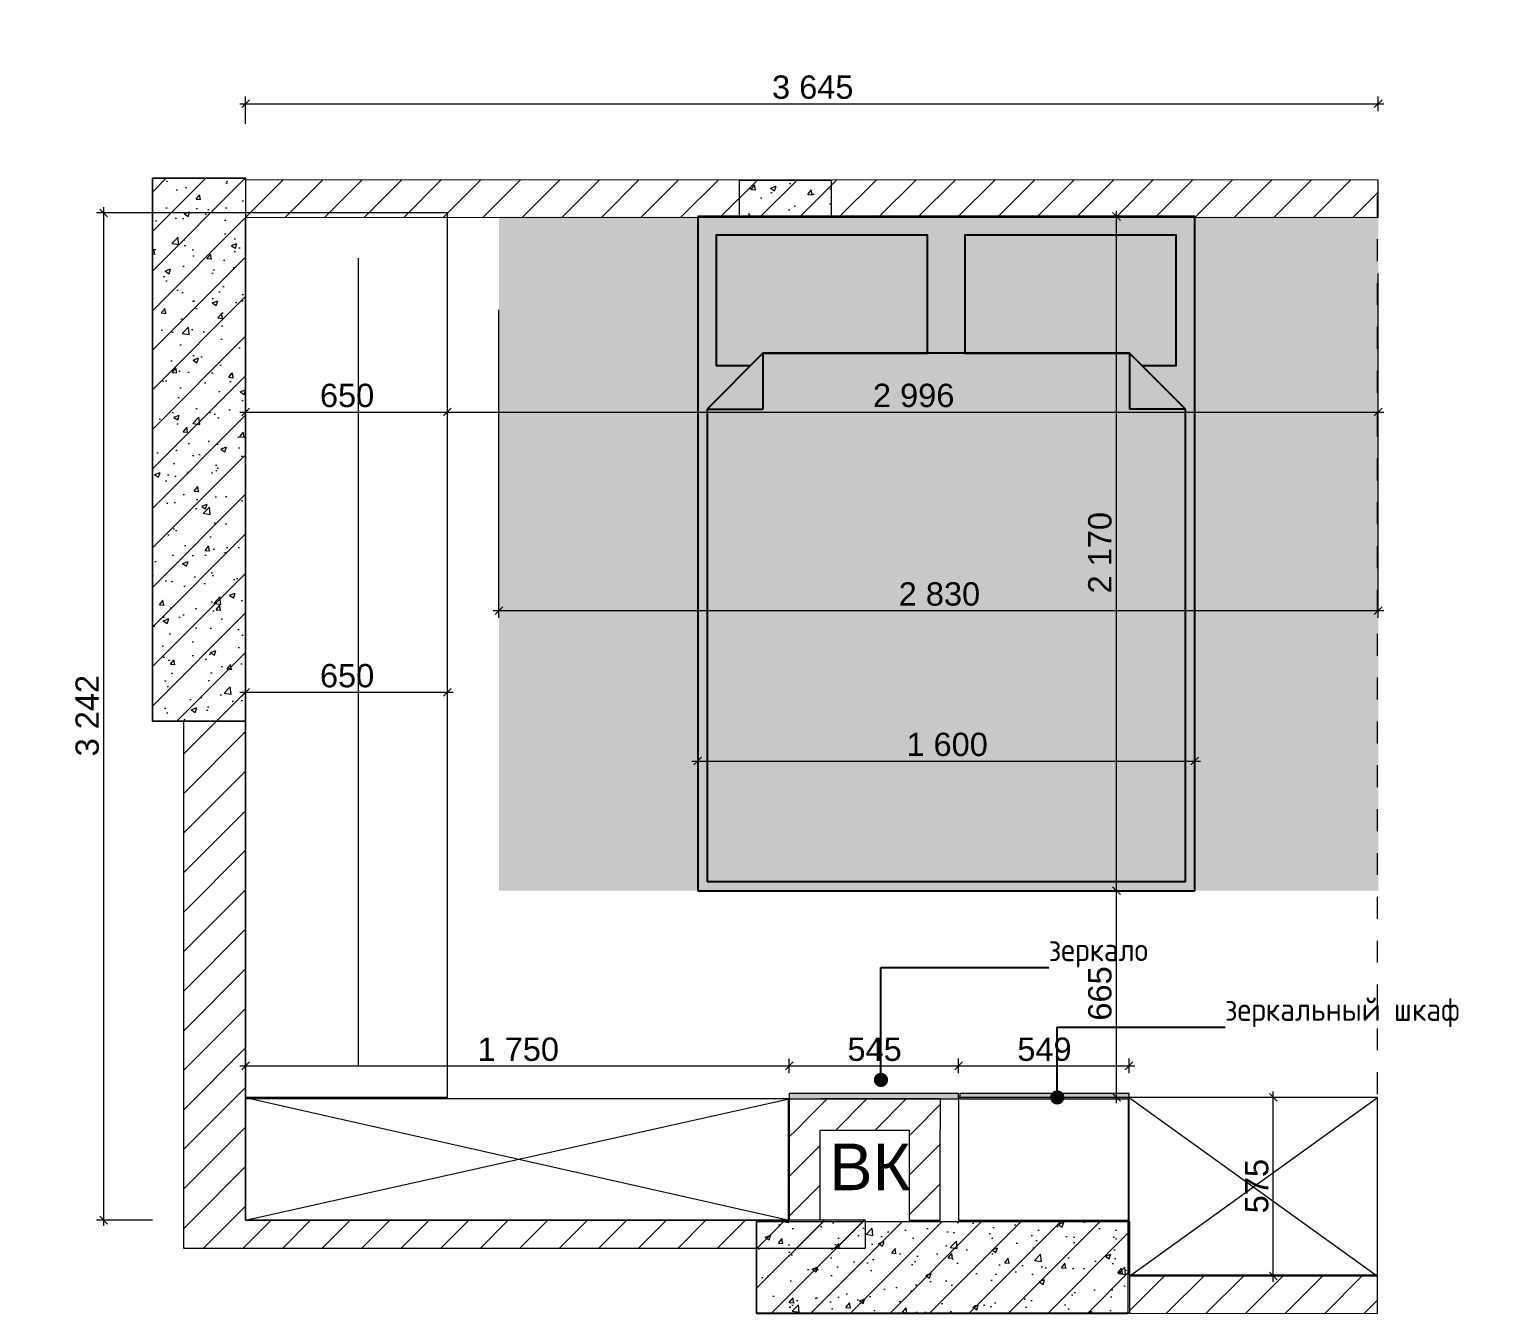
# Model space of a CAD drawing. Header units: millimetres. Extents: x 2336463 to 2579121, y 595385 to 778077.
# Drawn here: x 2501519 to 2506285, y 675230 to 679362 of the extents above; entities that cross this region are included whole.
import ezdxf

# ---------------------------------------------------------------- set-up
doc = ezdxf.new("R2010")
doc.units = ezdxf.units.MM
doc.header["$MEASUREMENT"] = 0
doc.linetypes.add('короткая штриховая', pattern=[141.111111, 70.555556, -70.555556])
for name, color, linetype in [('+возводимые стены', 7, 'Continuous'), ('1 Планировка размеры', 7, 'Continuous'), ('Интерьер - Мебель', 7, 'Continuous'), ('сит план', 7, 'Continuous')]:
    doc.layers.add(name, color=color, linetype=linetype)
for name, color, linetype, lineweight in [('+возводимые стены_Ном._пера__1', 7, 'Continuous', 13), ('+возводимые стены_Ном._пера__5', 5, 'Continuous', 13), ('+комнаты_Ном._пера__100', 2, 'Continuous', 5), ('1 Планировка_Ном._пера__1', 7, 'Continuous', 13), ('Интерьер - Мебель_Ном._пера__1', 7, 'Continuous', 13), ('Интерьер - Мебель_Ном._пера__101', 252, 'Continuous', 5), ('сит план_Ном._пера__1', 7, 'Continuous', 13)]:
    doc.layers.add(name, color=color, linetype=linetype, lineweight=lineweight)
for name, color, linetype, lineweight, true_color in [('+возводимые стены_Ном._пера__102', 7, 'Continuous', 5, 0xcccccc), ('+возводимые стены_Ном._пера__169', 7, 'Continuous', 5, 0x68b353), ('1 Планировка размеры_Ном._пера__242', 7, 'Continuous', 13, 0x1b55b5), ('Интерьер - Мебель_Ном._пера__62', 7, 'Continuous', 25, 0xaaaaaa), ('сит план_Ном._пера__87', 7, 'Continuous', 20, 0x6a6a6a)]:
    doc.layers.add(name, color=color, linetype=linetype, lineweight=lineweight, true_color=true_color)
doc.styles.add('СГЕНЕРИР_СТИЛЬ_1', font='arial.ttf')
doc.styles.add('СГЕНЕРИР_СТИЛЬ_3', font='isocp.shx')
doc.linetypes.add('вешало', pattern='A,0,[1,Р”РёР·Р°Р№РЅ РїСЂРѕРµРєС‚ СЂР°Р±РѕС‡РёР№1.Shx,S=9.52381,R=0,X=0,Y=0],-1200,0', length=1200)
doc.dimstyles.new('СГЕНЕРИР_СТИЛЬ__1', dxfattribs={"dimtxt": 75, "dimasz": 23.75, "dimexe": 0.18, "dimexo": 300, "dimgap": 0, "dimtad": 1, "dimtih": 1, "dimtoh": 1, "dimdec": 0, "dimzin": 0, "dimdsep": 46, "dimtxsty": 'СГЕНЕРИР_СТИЛЬ_1', "dimblk": 'ARROWHEAD_6', "dimblk1": 'ARROWHEAD_6', "dimblk2": 'ARROWHEAD_6', "dimcen": 0.09, "dimclrd": 256, "dimclre": 256, "dimclrt": 256, "dimazin": 0, "dimtfac": 1, "dimtdec": 4, "dimtmove": 0, "dimatfit": 3, "dimfxl": 0, "dimtolj": 1, "dimtzin": 0, "dimarcsym": 0})
doc.dimstyles.new('СГЕНЕРИР_СТИЛЬ__11', dxfattribs={"dimtxt": 0.18, "dimasz": 91.2, "dimexe": 0.18, "dimexo": 0.0625, "dimgap": 0, "dimtad": 0, "dimtih": 1, "dimtoh": 1, "dimdec": 4, "dimzin": 0, "dimdsep": 46, "dimcen": 0.09, "dimadec": 0, "dimazin": 0, "dimtfac": 1, "dimtdec": 4, "dimtmove": 0, "dimatfit": 3, "dimldrblk": 'ARROWHEAD_11', "dimfxl": 0, "dimtolj": 1, "dimtzin": 0, "dimarcsym": 0})
doc.dimstyles.new('СГЕНЕРИР_СТИЛЬ__2', dxfattribs={"dimtxt": 75, "dimasz": 23.75, "dimexe": 0.18, "dimexo": 300, "dimgap": 0, "dimtad": 1, "dimdec": 0, "dimzin": 0, "dimdsep": 46, "dimtxsty": 'СГЕНЕРИР_СТИЛЬ_1', "dimblk": 'ARROWHEAD_6', "dimblk1": 'ARROWHEAD_6', "dimblk2": 'ARROWHEAD_6', "dimcen": 0.09, "dimclrd": 256, "dimclre": 256, "dimclrt": 256, "dimazin": 0, "dimtfac": 1, "dimtdec": 4, "dimtmove": 0, "dimatfit": 3, "dimfxl": 0, "dimtolj": 1, "dimtzin": 0, "dimarcsym": 0})
pattern_1 = [(45, (2086872.015, 585813.69), (-63.639609, 63.639609), [])]
pattern_2 = [(50, (2086872.01, 585813.69), (-182.18467, 15.939086), [19.05, -209.55]), (355, (2086872.01, 585813.69), (-35.24342, 191.056845), [15.24, -167.640584]), (100.451445, (2086887.2, 585812.36), (146.94125, 175.11775), [16.19001, -178.090245]), (46.1842, (2086872.01, 585864.49), (-271.07904, 42.04233), [28.575, -314.325]), (96.63556, (2086894.6, 585860.98), (237.40413, 247.42612), [24.28502, -267.1356]), (351.18415, (2086872.01, 585864.49), (237.40413, 247.42612), [22.85997, -251.45973]), (21, (2086897.41, 585851.79), (-151.61439, 102.2652), [19.05, -209.55]), (326, (2086897.41, 585851.79), (61.80203, 184.18797), [15.24, -167.64]), (71.451445, (2086910.05, 585843.26), (213.41642, 81.92277), [16.19001, -178.08994]), (37.5, (2086872.015, 585813.686), (3.088603, 84.555039), [0, -165.608, 0, -170.18, 0, -168.275]), (7.5, (2086872.015, 585813.69), (66.819663, 100.180575), [0, -97.028, 0, -161.798, 0, -64.135]), (327.5, (2086815.37, 585813.686), (-135.590595, 5.728744), [0, -63.5, 0, -198.12, 0, -262.89]), (317.5, (2086789.97, 585813.69), (148.12918, 25.42649), [0, -82.55, 0, -131.572, 0, -186.69])]

# ---------------------------------------------------------------- blocks, each defined once
blk = doc.blocks.new('Перекрытие_65', base_point=(2502863.2, 678771.6))
at = {"layer": 'Интерьер - Мебель_Ном._пера__1', "color": 7, "linetype": 'Continuous', "lineweight": 13, "flags": 128}
blk.add_lwpolyline([(2502863.2, 678771.6), (2502213.6, 678771.6), (2502213.6, 675925.6), (2502863.2, 675925.6)], close=True, dxfattribs=at)
blk = doc.blocks.new('Перекрытие_66', base_point=(2502213.6, 675920))
at = {"layer": 'Интерьер - Мебель_Ном._пера__1', "color": 7, "linetype": 'Continuous', "lineweight": 13, "flags": 128}
blk.add_lwpolyline([(2502213.6, 675920), (2502213.6, 675529.9), (2503961.2, 675529.9), (2503961.2, 675920)], close=True, dxfattribs=at)
blk = doc.blocks.new('Перекрытие_67', base_point=(2504508.8, 675529.9))
at = {"layer": 'Интерьер - Мебель_Ном._пера__1', "color": 7, "linetype": 'Continuous', "lineweight": 13, "flags": 128}
blk.add_lwpolyline([(2504508.8, 675529.9), (2505057.4, 675529.9), (2505057.4, 675924.9), (2504508.8, 675924.9)], close=True, dxfattribs=at)
blk = doc.blocks.new('Перекрытие_150', base_point=(2505054.5, 675353.7))
at = {"layer": 'Интерьер - Мебель_Ном._пера__1', "color": 7, "linetype": 'Continuous', "lineweight": 13, "flags": 128}
blk.add_lwpolyline([(2505054.5, 675353.7), (2505856.7, 675353.7), (2505856.7, 675924.9), (2505054.5, 675924.9)], close=True, dxfattribs=at)
blk = doc.blocks.new('Стена_248', base_point=(2501913.6, 678883.3))
at = {"layer": 'сит план_Ном._пера__87', "linetype": 'Continuous', "lineweight": 20, "true_color": 0x6a6a6a}
h = blk.add_hatch(dxfattribs=at)
h.set_pattern_fill('Блоки_Бетонные_Эффективные', color=251, style=0, pattern_type=2)
h.set_pattern_definition(pattern_1)
h.paths.add_polyline_path([(2501913.6, 678883.3), (2501913.6, 677135.9), (2502213.6, 677135.9), (2502213.6, 678883.3)])
at = {"layer": 'сит план_Ном._пера__1', "color": 7, "linetype": 'Continuous', "lineweight": 13, "flags": 128}
for points in [[(2501913.6, 678883.3), (2501913.6, 677135.9)], [(2502213.6, 678883.3), (2501913.6, 678883.3)], [(2502213.6, 678878), (2502213.6, 678883.3)], [(2502213.6, 677135.9), (2502213.6, 678758)], [(2501913.6, 677135.9), (2502213.6, 677135.9)]]:
    blk.add_lwpolyline(points, dxfattribs=at)
blk = doc.blocks.new('Стена_249', base_point=(2502013.6, 677135.9))
at = {"layer": 'сит план_Ном._пера__87', "linetype": 'Continuous', "lineweight": 20, "true_color": 0x6a6a6a}
h = blk.add_hatch(dxfattribs=at)
h.set_pattern_fill('Блоки_Бетонные_Эффективные', color=251, style=0, pattern_type=2)
h.set_pattern_definition(pattern_1)
h.paths.add_polyline_path([(2502213.6, 675530), (2502213.6, 677135.9), (2502013.6, 677135.9), (2502013.6, 675530.1)])
h = blk.add_hatch(dxfattribs=at)
h.set_pattern_fill('Блоки_Бетонные_Эффективные', color=251, style=0, pattern_type=2)
h.set_pattern_definition(pattern_1)
h.paths.add_polyline_path([(2502013.6, 675440.1), (2502013.7, 675440.1), (2502213.6, 675530), (2502013.6, 675530.1)])
h = blk.add_hatch(dxfattribs=at)
h.set_pattern_fill('Блоки_Бетонные_Эффективные', color=251, style=0, pattern_type=2)
h.set_pattern_definition(pattern_1)
h.paths.add_polyline_path([(2502213.6, 675530), (2502013.6, 675440.1), (2502013.6, 675440.1), (2502213.6, 675440)])
h = blk.add_hatch(dxfattribs=at)
h.set_pattern_fill('Блоки_Бетонные_Эффективные', color=251, style=0, pattern_type=2)
h.set_pattern_definition(pattern_1)
h.paths.add_polyline_path([(2502013.6, 675440.1), (2502013.6, 675440.1), (2502013.7, 675440.1)])
at = {"layer": '+возводимые стены_Ном._пера__1', "color": 7, "linetype": 'Continuous', "lineweight": 13, "flags": 128}
blk.add_lwpolyline([(2502013.6, 675440.1), (2502213.6, 675440)], dxfattribs=at)
at = {"layer": 'сит план_Ном._пера__1', "color": 7, "linetype": 'Continuous', "lineweight": 13, "flags": 128}
for points in [[(2502013.6, 677135.9), (2502013.6, 675440.1)], [(2502213.6, 677135.9), (2502013.6, 677135.9)], [(2502213.6, 675530), (2502213.6, 677135.9)]]:
    blk.add_lwpolyline(points, dxfattribs=at)
blk = doc.blocks.new('Стена_250', base_point=(2503858.5, 675524.9))
at = {"layer": 'сит план_Ном._пера__87', "linetype": 'Continuous', "lineweight": 20, "true_color": 0x6a6a6a}
h = blk.add_hatch(dxfattribs=at)
h.set_pattern_fill('Блоки_Бетонные_Эффективные', color=251, style=0, pattern_type=2)
h.set_pattern_definition(pattern_1)
h.paths.add_polyline_path([(2503858.5, 675229.9), (2505054.9, 675229.9), (2505054.9, 675524.9), (2503858.5, 675524.9)])
at = {"layer": 'сит план_Ном._пера__1', "color": 7, "linetype": 'Continuous', "lineweight": 13, "flags": 128}
for points in [[(2505054.9, 675524.9), (2503858.5, 675524.9)], [(2503858.5, 675524.9), (2503858.5, 675229.9)], [(2505054.9, 675229.9), (2505054.9, 675524.9)], [(2503858.5, 675229.9), (2505054.9, 675229.9)]]:
    blk.add_lwpolyline(points, dxfattribs=at)
blk = doc.blocks.new('Стена_251', base_point=(2503963.5, 675529.9))
at = {"layer": 'сит план_Ном._пера__87', "linetype": 'Continuous', "lineweight": 20, "true_color": 0x6a6a6a}
h = blk.add_hatch(dxfattribs=at)
h.set_pattern_fill('Блоки_Бетонные_Эффективные', color=251, style=0, pattern_type=2)
h.set_pattern_definition(pattern_1)
h.paths.add_polyline_path([(2503963.5, 675919.9), (2504063.5, 675819.9), (2504063.5, 675919.9)])
h = blk.add_hatch(dxfattribs=at)
h.set_pattern_fill('Блоки_Бетонные_Эффективные', color=251, style=0, pattern_type=2)
h.set_pattern_definition(pattern_1)
h.paths.add_polyline_path([(2503963.5, 675819.9), (2504063.5, 675819.9), (2503963.5, 675919.9)])
h = blk.add_hatch(dxfattribs=at)
h.set_pattern_fill('Блоки_Бетонные_Эффективные', color=251, style=0, pattern_type=2)
h.set_pattern_definition(pattern_1)
h.paths.add_polyline_path([(2503963.5, 675819.9), (2503963.5, 675529.9), (2504063.5, 675529.9), (2504063.5, 675819.9)])
at = {"layer": 'сит план_Ном._пера__1', "color": 7, "linetype": 'Continuous', "lineweight": 13, "flags": 128}
for points in [[(2503963.5, 675919.9), (2504063.5, 675919.9)], [(2503963.5, 675919.9), (2503963.5, 675529.9)], [(2504063.5, 675529.9), (2504063.5, 675819.9)], [(2504063.5, 675529.9), (2503963.5, 675529.9)]]:
    blk.add_lwpolyline(points, dxfattribs=at)
blk = doc.blocks.new('Стена_252', base_point=(2503963.5, 675919.9))
at = {"layer": 'сит план_Ном._пера__87', "linetype": 'Continuous', "lineweight": 20, "true_color": 0x6a6a6a}
h = blk.add_hatch(dxfattribs=at)
h.set_pattern_fill('Блоки_Бетонные_Эффективные', color=251, style=0, pattern_type=2)
h.set_pattern_definition(pattern_1)
h.paths.add_polyline_path([(2504349.5, 675919.9), (2504063.5, 675919.9), (2504063.5, 675819.9), (2504349.5, 675819.9)])
h = blk.add_hatch(dxfattribs=at)
h.set_pattern_fill('Блоки_Бетонные_Эффективные', color=251, style=0, pattern_type=2)
h.set_pattern_definition(pattern_1)
h.paths.add_polyline_path([(2504349.5, 675819.9), (2504449.5, 675819.9), (2504449.5, 675919.9)])
h = blk.add_hatch(dxfattribs=at)
h.set_pattern_fill('Блоки_Бетонные_Эффективные', color=251, style=0, pattern_type=2)
h.set_pattern_definition(pattern_1)
h.paths.add_polyline_path([(2504349.5, 675919.9), (2504349.5, 675819.9), (2504449.5, 675919.9)])
at = {"layer": 'сит план_Ном._пера__1', "color": 7, "linetype": 'Continuous', "lineweight": 13, "flags": 128}
for points in [[(2504449.5, 675919.9), (2504063.5, 675919.9)], [(2504449.5, 675919.9), (2504449.5, 675819.9)], [(2504063.5, 675819.9), (2504349.5, 675819.9)]]:
    blk.add_lwpolyline(points, dxfattribs=at)
blk = doc.blocks.new('Стена_253', base_point=(2504449.5, 675919.9))
at = {"layer": 'сит план_Ном._пера__87', "linetype": 'Continuous', "lineweight": 20, "true_color": 0x6a6a6a}
h = blk.add_hatch(dxfattribs=at)
h.set_pattern_fill('Блоки_Бетонные_Эффективные', color=251, style=0, pattern_type=2)
h.set_pattern_definition(pattern_1)
h.paths.add_polyline_path([(2504349.5, 675819.9), (2504349.5, 675529.9), (2504449.5, 675529.9), (2504449.5, 675819.9)])
at = {"layer": 'сит план_Ном._пера__1', "color": 7, "linetype": 'Continuous', "lineweight": 13, "flags": 128}
for points in [[(2504349.5, 675819.9), (2504349.5, 675529.9)], [(2504449.5, 675529.9), (2504449.5, 675819.9)], [(2504349.5, 675529.9), (2504449.5, 675529.9)]]:
    blk.add_lwpolyline(points, dxfattribs=at)
blk = doc.blocks.new('Стена_254', base_point=(2504207.5, 675439.5))
at = {"layer": '+возводимые стены_Ном._пера__169', "linetype": 'Continuous', "lineweight": 5, "true_color": 0x68b353}
h = blk.add_hatch(dxfattribs=at)
h.set_pattern_fill('Блоки_Бетонные_Эффективные', color=85, style=0, pattern_type=2)
h.set_pattern_definition(pattern_1)
h.paths.add_polyline_path([(2502213.6, 675440), (2504207.5, 675439.5), (2504207.5, 675529.5), (2502213.6, 675530)])
h = blk.add_hatch(dxfattribs=at)
h.set_pattern_fill('Блоки_Бетонные_Эффективные', color=85, style=0, pattern_type=2)
h.set_pattern_definition(pattern_1)
h.paths.add_polyline_path([(2502013.6, 675440.1), (2502013.6, 675440.1), (2502013.6, 675440.1)])
at = {"layer": '+возводимые стены_Ном._пера__102', "color": 254, "linetype": 'Continuous', "lineweight": 5, "true_color": 0xcccccc, "flags": 128}
for points in [[(2504207.5, 675529.5), (2502213.6, 675530)], [(2504207.5, 675529.5), (2504207.5, 675439.5)], [(2502213.6, 675440), (2504207.5, 675439.5)]]:
    blk.add_lwpolyline(points, dxfattribs=at)
blk = doc.blocks.new('Стена_255', base_point=(2505859.1, 678757.3))
at = {"layer": '+возводимые стены_Ном._пера__169', "linetype": 'Continuous', "lineweight": 5, "true_color": 0x68b353}
h = blk.add_hatch(dxfattribs=at)
h.set_pattern_fill('Блоки_Бетонные_Эффективные', color=85, style=0, pattern_type=2)
h.set_pattern_definition(pattern_1)
h.paths.add_polyline_path([(2505859.1, 678877.3), (2502213.6, 678878), (2502213.6, 678758), (2505859.1, 678757.3)])
at = {"layer": '+возводимые стены_Ном._пера__102', "color": 254, "linetype": 'Continuous', "lineweight": 5, "true_color": 0xcccccc, "flags": 128}
for points in [[(2505859.1, 678877.3), (2502213.6, 678878)], [(2505859.1, 678757.3), (2505859.1, 678877.3)], [(2502213.6, 678758), (2505859.1, 678757.3)]]:
    blk.add_lwpolyline(points, dxfattribs=at)
blk = doc.blocks.new('Стена_569', base_point=(2505058.5, 675230.1))
at = {"layer": 'сит план_Ном._пера__87', "linetype": 'Continuous', "lineweight": 20, "true_color": 0x6a6a6a}
h = blk.add_hatch(dxfattribs=at)
h.set_pattern_fill('Блоки_Бетонные_Эффективные', color=251, style=0, pattern_type=2)
h.set_pattern_definition(pattern_1)
h.paths.add_polyline_path([(2505058.5, 675230.1), (2505856.7, 675229.9), (2505856.7, 675349.9), (2505058.5, 675350.1)])
at = {"layer": 'сит план_Ном._пера__1', "color": 7, "linetype": 'Continuous', "lineweight": 13, "flags": 128}
for points in [[(2505856.7, 675349.9), (2505058.5, 675350.1)], [(2505058.5, 675350.1), (2505058.5, 675230.1)], [(2505856.7, 675229.9), (2505856.7, 675349.9)], [(2505058.5, 675230.1), (2505856.7, 675229.9)]]:
    blk.add_lwpolyline(points, dxfattribs=at)
blk = doc.blocks.new('Кровать Двуспальная 01 25')
at = {"layer": 'Интерьер - Мебель_Ном._пера__62', "color": 253, "linetype": 'Continuous', "lineweight": 25, "true_color": 0xaaaaaa}
for p, q in [((1600, 2170), (0, 2170)), ((0, 2170), (0, 0)), ((1600, 0), (1600, 2170)), ((210, 1730), (30, 1550)), ((800, 1730), (210, 1730)), ((210, 1730), (210, 1550)), ((1390, 1730), (800, 1730)), ((1570, 1550), (1390, 1730)), ((1390, 1730), (1390, 1550)), ((30, 1550), (30, 30)), ((30, 1550), (210, 1550)), ((1570, 1550), (1390, 1550)), ((1570, 30), (1570, 1550)), ((0, 0), (1600, 0)), ((30, 30), (800, 30)), ((800, 30), (1570, 30))]:
    blk.add_line(p, q, dxfattribs=at)
at = {"layer": 'Интерьер - Мебель_Ном._пера__62', "color": 253, "linetype": 'Continuous', "lineweight": 25, "true_color": 0xaaaaaa, "flags": 128}
for points in [[(740, 1730), (740, 2110), (60, 2110), (60, 1690), (170, 1690), (210, 1730)], [(1390, 1730), (1430, 1690), (1540, 1690), (1540, 2110), (860, 2110), (860, 1730)]]:
    blk.add_lwpolyline(points, close=True, dxfattribs=at)
blk = doc.blocks.new('*D2834', base_point=(2086872, 585813.7))
at = {"layer": '1 Планировка размеры_Ном._пера__242', "color": 152, "linetype": 'Continuous', "lineweight": 13, "true_color": 0x1b55b5}
for p, q in [((2502226.1, 676039), (2502201.1, 676014)), ((2502213.6, 676003.1), (2502213.6, 676049.9)), ((2503976, 676039), (2503951, 676014)), ((2503963.5, 676003.1), (2503963.5, 676049.9)), ((2502194.9, 676026.5), (2502213.6, 676026.5)), ((2502213.6, 676026.5), (2503963.5, 676026.5))]:
    blk.add_line(p, q, dxfattribs=at)
at = {"layer": '1 Планировка размеры_Ном._пера__242', "color": 152, "lineweight": 13, "true_color": 0x1b55b5, "insert": (2502960.3, 676041.5), "char_height": 75, "attachment_point": 7, "style": 'СГЕНЕРИР_СТИЛЬ_1'}
blk.add_mtext('\\A1;{\\pql;\\fArial|b0|i0|c204|p38;1\xa0750}', dxfattribs=at)
blk = doc.blocks.new('ARROWHEAD_6')
at = {"color": 0, "linetype": 'Continuous', "lineweight": 0}
for p, q in [((0, 0), (-1, 0)), ((-0.5, -0.5), (0.5, 0.5))]:
    blk.add_line(p, q, dxfattribs=at)
blk = doc.blocks.new('*D2835', base_point=(2086872, 585813.7))
at = {"layer": '1 Планировка размеры_Ном._пера__242', "color": 152, "linetype": 'Continuous', "lineweight": 13, "true_color": 0x1b55b5}
for p, q in [((2503976, 676039), (2503951, 676014)), ((2503963.5, 676003.1), (2503963.5, 676049.9)), ((2504521.3, 676039), (2504496.3, 676014)), ((2504508.8, 676003.1), (2504508.8, 676049.9)), ((2503963.5, 676026.5), (2504508.8, 676026.5))]:
    blk.add_line(p, q, dxfattribs=at)
at = {"layer": '1 Планировка размеры_Ном._пера__242', "color": 152, "lineweight": 13, "true_color": 0x1b55b5, "insert": (2504150.8, 676041.5), "char_height": 75, "attachment_point": 7, "style": 'СГЕНЕРИР_СТИЛЬ_1'}
blk.add_mtext('\\A1;{\\pql;\\fArial|b0|i0|c204|p38;545}', dxfattribs=at)
blk = doc.blocks.new('*D2836', base_point=(2086872, 585813.7))
at = {"layer": '1 Планировка размеры_Ном._пера__242', "color": 152, "linetype": 'Continuous', "lineweight": 13, "true_color": 0x1b55b5}
for p, q in [((2504521.3, 676039), (2504496.3, 676014)), ((2504508.8, 676003.1), (2504508.8, 676049.9)), ((2505044.9, 676014), (2505069.9, 676039)), ((2505057.4, 676003.1), (2505057.4, 676049.9)), ((2504508.8, 676026.5), (2505057.4, 676026.5)), ((2505057.4, 676026.5), (2505076.1, 676026.5))]:
    blk.add_line(p, q, dxfattribs=at)
at = {"layer": '1 Планировка размеры_Ном._пера__242', "color": 152, "lineweight": 13, "true_color": 0x1b55b5, "insert": (2504697.7, 676041.5), "char_height": 75, "attachment_point": 7, "style": 'СГЕНЕРИР_СТИЛЬ_1'}
blk.add_mtext('\\A1;{\\pql;\\fArial|b0|i0|c204|p38;549}', dxfattribs=at)
blk = doc.blocks.new('*D2837', base_point=(2086872, 585813.7))
at = {"layer": '1 Планировка размеры_Ном._пера__242', "color": 152, "linetype": 'Continuous', "lineweight": 13, "true_color": 0x1b55b5}
for p, q in [((2502563.2, 678771.6), (2501733.8, 678771.6)), ((2501769.7, 678759.1), (2501744.7, 678784.1)), ((2501757.2, 678771.6), (2501757.2, 678790.3)), ((2501757.2, 675530), (2501757.2, 678771.6)), ((2501913.6, 675530), (2501733.8, 675530)), ((2501744.7, 675542.5), (2501769.7, 675517.5)), ((2501757.2, 675511.3), (2501757.2, 675530))]:
    blk.add_line(p, q, dxfattribs=at)
at = {"layer": '1 Планировка размеры_Ном._пера__242', "color": 152, "lineweight": 13, "true_color": 0x1b55b5, "insert": (2501742.2, 677022.6), "char_height": 75, "attachment_point": 7, "rotation": 90, "style": 'СГЕНЕРИР_СТИЛЬ_1'}
blk.add_mtext('\\A1;{\\pql;\\fArial|b0|i0|c204|p38;3\xa0242}', dxfattribs=at)
blk = doc.blocks.new('*D2838', base_point=(2086872, 585813.7))
at = {"layer": '1 Планировка размеры_Ном._пера__242', "color": 152, "linetype": 'Continuous', "lineweight": 13, "true_color": 0x1b55b5}
for p, q in [((2502194.9, 677228.8), (2502213.6, 677228.8)), ((2502226.1, 677241.3), (2502201.1, 677216.3)), ((2502213.6, 676225.6), (2502213.6, 677252.2)), ((2502213.6, 677228.8), (2502863.2, 677228.8)), ((2502850.7, 677216.3), (2502875.7, 677241.3)), ((2502863.2, 676225.6), (2502863.2, 677252.2)), ((2502863.2, 677228.8), (2502881.9, 677228.8))]:
    blk.add_line(p, q, dxfattribs=at)
at = {"layer": '1 Планировка размеры_Ном._пера__242', "color": 152, "lineweight": 13, "true_color": 0x1b55b5, "insert": (2502453, 677243.8), "char_height": 75, "attachment_point": 7, "style": 'СГЕНЕРИР_СТИЛЬ_1'}
blk.add_mtext('\\A1;{\\pql;\\fArial|b0|i0|c204|p38;650}', dxfattribs=at)
blk = doc.blocks.new('*D2839', base_point=(2086872, 585813.7))
at = {"layer": '1 Планировка размеры_Ном._пера__242', "color": 152, "linetype": 'Continuous', "lineweight": 13, "true_color": 0x1b55b5}
for p, q in [((2502213.6, 678107.5), (2502213.6, 678458)), ((2502194.9, 678130.9), (2502213.6, 678130.9)), ((2502226.1, 678143.4), (2502201.1, 678118.4)), ((2502213.6, 678130.9), (2502863.2, 678130.9)), ((2502875.7, 678143.4), (2502850.7, 678118.4)), ((2502863.2, 676225.6), (2502863.2, 678154.3))]:
    blk.add_line(p, q, dxfattribs=at)
at = {"layer": '1 Планировка размеры_Ном._пера__242', "color": 152, "lineweight": 13, "true_color": 0x1b55b5, "insert": (2502453, 678145.9), "char_height": 75, "attachment_point": 7, "style": 'СГЕНЕРИР_СТИЛЬ_1'}
blk.add_mtext('\\A1;{\\pql;\\fArial|b0|i0|c204|p38;650}', dxfattribs=at)
blk = doc.blocks.new('*D2840', base_point=(2086872, 585813.7))
at = {"layer": '1 Планировка размеры_Ном._пера__242', "color": 152, "linetype": 'Continuous', "lineweight": 13, "true_color": 0x1b55b5}
for p, q in [((2505859.1, 678107.5), (2505859.1, 678577.3)), ((2502875.7, 678143.4), (2502850.7, 678118.4)), ((2502863.2, 676225.6), (2502863.2, 678154.3)), ((2502863.2, 678130.9), (2505859.1, 678130.9)), ((2505846.6, 678118.4), (2505871.6, 678143.4)), ((2505859.1, 678130.9), (2505877.8, 678130.9))]:
    blk.add_line(p, q, dxfattribs=at)
at = {"layer": '1 Планировка размеры_Ном._пера__242', "color": 152, "lineweight": 13, "true_color": 0x1b55b5, "insert": (2504232.9, 678145.9), "char_height": 75, "attachment_point": 7, "style": 'СГЕНЕРИР_СТИЛЬ_1'}
blk.add_mtext('\\A1;{\\pql;\\fArial|b0|i0|c204|p38;2\xa0996}', dxfattribs=at)
blk = doc.blocks.new('*D2841', base_point=(2086872, 585813.7))
at = {"layer": '1 Планировка размеры_Ном._пера__242', "color": 152, "linetype": 'Continuous', "lineweight": 13, "true_color": 0x1b55b5}
for p, q in [((2503029.1, 677468.4), (2503029.1, 678460.2)), ((2505859.1, 677468.4), (2505859.1, 678460.2)), ((2503041.6, 677504.3), (2503016.6, 677479.3)), ((2505846.6, 677479.3), (2505871.6, 677504.3)), ((2503010.3, 677491.8), (2503029.1, 677491.8)), ((2503029.1, 677491.8), (2505859.1, 677491.8)), ((2505859.1, 677491.8), (2505877.8, 677491.8))]:
    blk.add_line(p, q, dxfattribs=at)
at = {"layer": '1 Планировка размеры_Ном._пера__242', "color": 152, "lineweight": 13, "true_color": 0x1b55b5, "insert": (2504315.8, 677506.8), "char_height": 75, "attachment_point": 7, "style": 'СГЕНЕРИР_СТИЛЬ_1'}
blk.add_mtext('\\A1;{\\pql;\\fArial|b0|i0|c204|p38;2\xa0830}', dxfattribs=at)
blk = doc.blocks.new('*D2842', base_point=(2086872, 585813.7))
at = {"layer": '1 Планировка размеры_Ном._пера__242', "color": 152, "linetype": 'Continuous', "lineweight": 13, "true_color": 0x1b55b5}
for p, q in [((2503668.8, 676890.2), (2503668.8, 677031.1)), ((2505268.8, 676890.2), (2505268.8, 677031.1)), ((2503650, 677007.7), (2503668.8, 677007.7)), ((2503681.3, 677020.2), (2503656.3, 676995.2)), ((2503668.8, 677007.7), (2505268.8, 677007.7)), ((2505256.3, 676995.2), (2505281.3, 677020.2)), ((2505268.8, 677007.7), (2505287.5, 677007.7))]:
    blk.add_line(p, q, dxfattribs=at)
at = {"layer": '1 Планировка размеры_Ном._пера__242', "color": 152, "lineweight": 13, "true_color": 0x1b55b5, "insert": (2504340.6, 677022.7), "char_height": 75, "attachment_point": 7, "style": 'СГЕНЕРИР_СТИЛЬ_1'}
blk.add_mtext('\\A1;{\\pql;\\fArial|b0|i0|c204|p38;1\xa0600}', dxfattribs=at)
blk = doc.blocks.new('*D2843', base_point=(2086872, 585813.7))
at = {"layer": '1 Планировка размеры_Ном._пера__242', "color": 152, "linetype": 'Continuous', "lineweight": 13, "true_color": 0x1b55b5}
for p, q in [((2505534, 675912.4), (2505509, 675937.4)), ((2505521.5, 675924.9), (2505521.5, 675943.6)), ((2505544.9, 675924.9), (2505357.4, 675924.9)), ((2505521.5, 675349.9), (2505521.5, 675924.9)), ((2505509, 675362.4), (2505534, 675337.4)), ((2505556.7, 675349.9), (2505498, 675349.9)), ((2505521.5, 675331.1), (2505521.5, 675349.9))]:
    blk.add_line(p, q, dxfattribs=at)
at = {"layer": '1 Планировка размеры_Ном._пера__242', "color": 152, "lineweight": 13, "true_color": 0x1b55b5, "insert": (2505506.5, 675552), "char_height": 75, "attachment_point": 7, "rotation": 90, "style": 'СГЕНЕРИР_СТИЛЬ_1'}
blk.add_mtext('\\A1;{\\pql;\\fArial|b0|i0|c204|p38;575}', dxfattribs=at)
blk = doc.blocks.new('*D2850', base_point=(2086872, 585813.7))
at = {"layer": '1 Планировка размеры_Ном._пера__242', "color": 152, "linetype": 'Continuous', "lineweight": 13, "true_color": 0x1b55b5}
for p, q in [((2502226.1, 679135.6), (2502201.1, 679110.6)), ((2502213.6, 679058), (2502213.6, 679146.5)), ((2505846.6, 679110.6), (2505871.6, 679135.6)), ((2505859.1, 679099.6), (2505859.1, 679146.5)), ((2502194.9, 679123.1), (2502213.6, 679123.1)), ((2502213.6, 679123.1), (2505859.1, 679123.1)), ((2505859.1, 679123.1), (2505877.8, 679123.1))]:
    blk.add_line(p, q, dxfattribs=at)
at = {"layer": '1 Планировка размеры_Ном._пера__242', "color": 152, "lineweight": 13, "true_color": 0x1b55b5, "insert": (2503908.1, 679138.1), "char_height": 75, "attachment_point": 7, "style": 'СГЕНЕРИР_СТИЛЬ_1'}
blk.add_mtext('\\A1;{\\pql;\\fArial|b0|i0|c204|p38;3\xa0645}', dxfattribs=at)
blk = doc.blocks.new('*D2855', base_point=(2086872, 585813.7))
at = {"layer": '1 Планировка размеры_Ном._пера__242', "color": 152, "linetype": 'Continuous', "lineweight": 13, "true_color": 0x1b55b5}
for p, q in [((2505004.2, 676602.7), (2505029.2, 676577.7)), ((2505040.1, 676590.2), (2504993.3, 676590.2)), ((2505016.7, 675924.9), (2505016.7, 676590.2)), ((2505004.2, 675937.4), (2505029.2, 675912.4)), ((2505556.7, 675924.9), (2504993.3, 675924.9)), ((2505016.7, 675906.1), (2505016.7, 675924.9))]:
    blk.add_line(p, q, dxfattribs=at)
at = {"layer": '1 Планировка размеры_Ном._пера__242', "color": 152, "lineweight": 13, "true_color": 0x1b55b5, "insert": (2505001.7, 676172.1), "char_height": 75, "attachment_point": 7, "rotation": 90, "style": 'СГЕНЕРИР_СТИЛЬ_1'}
blk.add_mtext('\\A1;{\\pql;\\fArial|b0|i0|c204|p38;665}', dxfattribs=at)
blk = doc.blocks.new('*D2856', base_point=(2086872, 585813.7))
at = {"layer": '1 Планировка размеры_Ном._пера__242', "color": 152, "linetype": 'Continuous', "lineweight": 13, "true_color": 0x1b55b5}
for p, q in [((2505040.1, 678760.2), (2504993.3, 678760.2)), ((2505029.2, 678747.7), (2505004.2, 678772.7)), ((2505016.7, 678760.2), (2505016.7, 678778.9)), ((2505016.7, 676590.2), (2505016.7, 678760.2)), ((2505004.2, 676602.7), (2505029.2, 676577.7)), ((2505040.1, 676590.2), (2504993.3, 676590.2))]:
    blk.add_line(p, q, dxfattribs=at)
at = {"layer": '1 Планировка размеры_Ном._пера__242', "color": 152, "lineweight": 13, "true_color": 0x1b55b5, "insert": (2505001.7, 677547), "char_height": 75, "attachment_point": 7, "rotation": 90, "style": 'СГЕНЕРИР_СТИЛЬ_1'}
blk.add_mtext('\\A1;{\\pql;\\fArial|b0|i0|c204|p38;2\xa0170}', dxfattribs=at)
blk = doc.blocks.new('ARROWHEAD_11')
at = {"color": 0, "linetype": 'Continuous', "lineweight": 0}
blk.add_line((0, 0), (-1, 0), dxfattribs=at)
at = {"color": 0, "linetype": 'Continuous', "lineweight": 0, "const_width": 0.25, "flags": 128}
blk.add_lwpolyline([(-0.125, 0, 1), (0.125, 0, 1)], format="xyb", close=True, dxfattribs=at)

msp = doc.modelspace()

# ---------------------------------------------------------------- hatches: boundary and pattern name
at = {"layer": '+возводимые стены_Ном._пера__5', "linetype": 'Continuous', "lineweight": 13}
for points in [[(2503963.5, 675919.9), (2504508.3, 675919.9), (2504508.3, 675938.1), (2503963.5, 675938.1)], [(2504512.6, 675919.9), (2505057.4, 675919.9), (2505057.4, 675938.1), (2504512.6, 675938.1)]]:
    msp.add_hatch(color=5, dxfattribs=at).paths.add_polyline_path(points)
at = {"layer": '+комнаты_Ном._пера__100', "linetype": 'Continuous', "lineweight": 5}
msp.add_hatch(color=2, dxfattribs=at).paths.add_polyline_path([(2503029.1, 678760.2), (2505859.1, 678760.2), (2505859.1, 676590.2), (2503029.1, 676590.2)])
at = {"layer": 'сит план_Ном._пера__1', "linetype": 'Continuous', "lineweight": 13}
h = msp.add_hatch(dxfattribs=at)
h.set_pattern_fill('AR_CONC', style=0, pattern_type=2)
h.set_pattern_definition(pattern_2)
h.paths.add_polyline_path([(2501913.6, 678883.3), (2502213.6, 678883.3), (2502213.6, 677135.9), (2501913.6, 677135.9)])
h = msp.add_hatch(dxfattribs=at)
h.set_pattern_fill('AR_CONC', style=0, pattern_type=2)
h.set_pattern_definition(pattern_2)
h.paths.add_polyline_path([(2503803.3, 678877.7), (2504098.3, 678877.7), (2504098.3, 678759.9), (2503803.3, 678759.9)])
h = msp.add_hatch(dxfattribs=at)
h.set_pattern_fill('AR_CONC', style=0, pattern_type=2)
h.set_pattern_definition(pattern_2)
h.paths.add_polyline_path([(2503858.5, 675526.1), (2505058.5, 675526.1), (2505058.5, 675230.1), (2503858.5, 675230.1)])

# ---------------------------------------------------------------- linework, layer by layer
at = {"layer": '+возводимые стены_Ном._пера__1', "color": 7, "linetype": 'Continuous', "lineweight": 13, "flags": 128}
for points in [[(2503963.5, 675919.9), (2504508.3, 675919.9), (2504508.3, 675938.1), (2503963.5, 675938.1)], [(2504512.6, 675919.9), (2505057.4, 675919.9), (2505057.4, 675938.1), (2504512.6, 675938.1)]]:
    msp.add_lwpolyline(points, close=True, dxfattribs=at)
at = {"layer": '1 Планировка_Ном._пера__1', "color": 7, "linetype": 'короткая штриховая', "lineweight": 13}
msp.add_line((2505856.7, 675229.9), (2505856.7, 678877.3), dxfattribs=at)
at = {"layer": 'Интерьер - Мебель_Ном._пера__1', "color": 7, "linetype": 'вешало', "lineweight": 13}
msp.add_line((2502576, 678626.1), (2502576, 676026.5), dxfattribs=at)
at = {"layer": 'Интерьер - Мебель_Ном._пера__1', "color": 7, "linetype": 'Continuous', "lineweight": 13}
for p, q in [((2502213.6, 675924.9), (2503963.5, 675529.9)), ((2502213.6, 675530), (2503963.5, 675919.9)), ((2505057.4, 675924.9), (2505856.7, 675349.9)), ((2505058.5, 675350.1), (2505856.7, 675924.9))]:
    msp.add_line(p, q, dxfattribs=at)
at = {"layer": 'сит план_Ном._пера__1', "color": 7, "linetype": 'Continuous', "lineweight": 13, "flags": 128}
for points in [[(2501913.6, 678883.3), (2502213.6, 678883.3), (2502213.6, 677135.9), (2501913.6, 677135.9)], [(2503803.3, 678877.7), (2504098.3, 678877.7), (2504098.3, 678759.9), (2503803.3, 678759.9)], [(2503858.5, 675526.1), (2505058.5, 675526.1), (2505058.5, 675230.1), (2503858.5, 675230.1)]]:
    msp.add_lwpolyline(points, close=True, dxfattribs=at)

# ---------------------------------------------------------------- block references
at = {"layer": '+возводимые стены', "color": 254, "lineweight": 5, "true_color": 0xcccccc}
for name, p in [('Стена_255', (2505859.1, 678757.3)), ('Стена_254', (2504207.5, 675439.5))]:
    msp.add_blockref(name, p, dxfattribs=at)
at = {"layer": 'Интерьер - Мебель', "color": 7, "linetype": 'Continuous', "lineweight": 13}
for name, p in [('Перекрытие_65', (2502863.2, 678771.6)), ('Перекрытие_66', (2502213.6, 675920)), ('Перекрытие_67', (2504508.8, 675529.9)), ('Перекрытие_150', (2505054.5, 675353.7))]:
    msp.add_blockref(name, p, dxfattribs=at)
at = {"layer": 'Интерьер - Мебель_Ном._пера__62', "color": 253, "linetype": 'Continuous', "lineweight": 25, "true_color": 0xaaaaaa, "zscale": 1000}
msp.add_blockref('Кровать Двуспальная 01 25', (2503668.8, 676590.2), dxfattribs=at)
at = {"layer": 'сит план', "color": 7, "lineweight": 13}
for name, p in [('Стена_248', (2501913.6, 678883.3)), ('Стена_249', (2502013.6, 677135.9)), ('Стена_251', (2503963.5, 675529.9)), ('Стена_252', (2503963.5, 675919.9)), ('Стена_253', (2504449.5, 675919.9)), ('Стена_250', (2503858.5, 675524.9)), ('Стена_569', (2505058.5, 675230.1))]:
    msp.add_blockref(name, p, dxfattribs=at)

# ---------------------------------------------------------------- texts
at = {"layer": 'Интерьер - Мебель_Ном._пера__1', "color": 7, "linetype": 'Continuous', "lineweight": 13, "char_height": 75, "attachment_point": 7, "style": 'СГЕНЕРИР_СТИЛЬ_3'}
for s, insert in [('\\A1;{\\pql;\\Fisocp.shx;зеркало}', (2504798.8, 676343)), ('\\A1;{\\pql;\\Fisocp.shx;зеркал\\Fisocp.shx;ьный шкаф}', (2505366.2, 676150.9))]:
    msp.add_mtext(s, dxfattribs=dict(at, insert=insert))
at = {"layer": 'сит план_Ном._пера__1', "color": 7, "linetype": 'Continuous', "lineweight": 13, "insert": (2504092.1, 675776.4), "char_height": 150, "attachment_point": 1, "style": 'СГЕНЕРИР_СТИЛЬ_1'}
msp.add_mtext('\\A1;{\\pql;\\fArial|b0|i0|c204|p38;ВК}', dxfattribs=at)

# ---------------------------------------------------------------- dimensions: what is measured, and where the dimension line sits
at = {"layer": '1 Планировка размеры', "color": 152, "linetype": 'Continuous', "lineweight": 13, "true_color": 0x1b55b5}
for base, p1, p2, picture, middle in [((2505859.0977, 679123.0568), (2502213.622, 678758.0169), (2505859.0977, 678877.3497), '*D2850', (2504036.955, 679175.5568)), ((2505859.1, 678130.9), (2502863.2, 675925.6), (2505859.1, 678877.3), '*D2840', (2504361.7, 678183.4)), ((2502863.2, 678130.9), (2502213.6, 678758), (2502863.2, 675925.6), '*D2839', (2502538.8, 678183.4)), ((2505859.1, 677491.8), (2503029.1, 678760.2), (2505859.1, 678760.2), '*D2841', (2504444.7, 677544.3)), ((2502863.2, 677228.8), (2502213.6, 675925.6), (2502863.2, 675925.6), '*D2838', (2502538.8, 677281.3)), ((2505268.8, 677007.7), (2503668.8, 676590.2), (2505268.8, 676590.2), '*D2842', (2504469.4, 677060.2)), ((2503963.5, 676026.5), (2502213.6, 675920), (2503963.5, 675919.9), '*D2834', (2503089.2, 676079)), ((2504508.8, 676026.5), (2503963.5, 675919.9), (2504508.8, 675924.9), '*D2835', (2504236.5, 676079)), ((2505057.4, 676026.5), (2504508.8, 675924.9), (2505057.4, 675924.9), '*D2836', (2504783.5, 676079))]:
    dim = msp.add_linear_dim(base=base, p1=p1, p2=p2, dimstyle='СГЕНЕРИР_СТИЛЬ__1', dxfattribs=at)
    dim.commit()
    dim.dimension.update_dxf_attribs({"geometry": picture, "text_midpoint": middle, "dimtype": 160})
for base, p1, p2, picture, middle in [((2501757.2, 678771.6), (2502213.6, 675530), (2502863.2, 678771.6), '*D2837', (2501704.7, 677151.4)), ((2505016.7, 678760.2), (2505268.8, 676590.2), (2505268.8, 678760.2), '*D2856', (2504964.2, 677675.8)), ((2505016.7, 676590.2), (2505856.7, 675924.9), (2505268.8, 676590.2), '*D2855', (2504964.2, 676257.9)), ((2505521.5, 675924.9), (2505856.7, 675349.9), (2505057.4, 675924.9), '*D2843', (2505469, 675637.7))]:
    dim = msp.add_linear_dim(base=base, p1=p1, p2=p2, angle=90, dimstyle='СГЕНЕРИР_СТИЛЬ__2', dxfattribs=at)
    dim.commit()
    dim.dimension.update_dxf_attribs({"geometry": picture, "text_midpoint": middle, "dimtype": 160, "text_rotation": 90})

# ---------------------------------------------------------------- leaders
at = {"layer": 'Интерьер - Мебель_Ном._пера__101', "color": 252, "linetype": 'Continuous', "lineweight": 5, "annotation_type": 0, "has_hookline": 1, "hookline_direction": 0}
for points, text_width in [([(2504258.8, 675981.2), (2504258.8, 676343), (2504798.8, 676343)], 381.3), ([(2504826.2, 675924.9), (2504826.2, 676150.9), (2505366.2, 676150.9)], 918.5)]:
    msp.add_leader(points, dimstyle='СГЕНЕРИР_СТИЛЬ__11', dxfattribs=dict(at, text_width=text_width))

doc.saveas('drawing.dxf')
